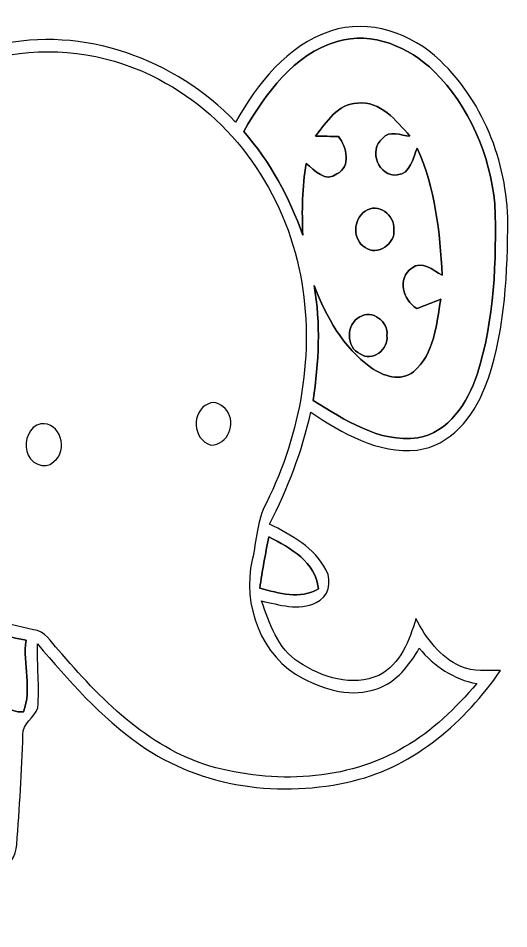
# Model space of a CAD drawing. Header units: centimetres. Extents: x -9.7 to 9.7, y -20.5 to 20.6.
# Drawn here: x -2.79 to 0.63, y 7.85 to 14.21 of the extents above; entities that cross this region are included whole.
import ezdxf

# ---------------------------------------------------------------- set-up
doc = ezdxf.new("R2010")
doc.units = ezdxf.units.CM
doc.header["$MEASUREMENT"] = 0
doc.layers.add('Camada 1', color=7, linetype='Continuous')

msp = doc.modelspace()

# ---------------------------------------------------------------- linework, layer by layer
at = {"layer": 'Camada 1'}
for points, knots in [([(-0.60995, 14.11922), (-0.34008, 14.20883), (-0.04409, 14.10334), (0.15487, 13.91284), (0.15487, 13.91284), (0.46989, 13.61193), (0.63429, 13.16955), (0.62759, 12.73704), (0.62759, 12.73704), (0.6223, 12.36486), (0.60077, 11.98315), (0.46777, 11.63178), (0.46777, 11.63178), (0.3877, 11.42752), (0.22613, 11.22362), (-0.00528, 11.1954), (-0.00528, 11.1954), (-0.27869, 11.16612), (-0.52916, 11.31393), (-0.7486, 11.45857), (-0.7486, 11.45857), (-0.80926, 11.18693), (-0.90874, 10.92588), (-1.03645, 10.67858), (-1.03645, 10.67858), (-0.8844, 10.60309), (-0.72143, 10.51525), (-0.64135, 10.35719), (-0.64135, 10.35719), (-0.59655, 10.27923), (-0.62547, 10.16599), (-0.71154, 10.13106), (-0.71154, 10.13106), (-0.83185, 10.07039), (-0.96943, 10.11625), (-1.0922, 10.14236), (-1.0922, 10.14236), (-1.03716, 9.98573), (-0.98036, 9.80898), (-0.83185, 9.71549), (-0.83185, 9.71549), (-0.67132, 9.60825), (-0.4579, 9.54087), (-0.27199, 9.62307), (-0.27199, 9.62307), (-0.12276, 9.70068), (-0.05927, 9.86754), (-0.0141, 10.01959), (-0.0141, 10.01959), (0.05749, 9.88341), (0.15275, 9.7476), (0.29951, 9.68587), (0.29951, 9.68587), (0.38664, 9.64599), (0.48401, 9.65799), (0.57714, 9.65693), (0.57714, 9.65693), (0.33019, 9.29922), (-0.02046, 8.99194), (-0.45084, 8.88717), (-0.45084, 8.88717), (-0.95144, 8.76476), (-1.51306, 8.83814), (-1.93957, 9.138), (-1.93957, 9.138), (-2.21543, 9.33167), (-2.43981, 9.58744), (-2.65677, 9.84285), (-2.65677, 9.84285), (-2.66064, 9.69398), (-2.64054, 9.5444), (-2.6543, 9.39553), (-2.6543, 9.39553), (-2.67757, 9.32638), (-2.76331, 9.28828), (-2.75836, 9.20785), (-2.75836, 9.20785), (-2.76472, 8.95244), (-2.78236, 8.69738), (-2.80141, 8.44232), (-2.80141, 8.44232), (-2.81481, 8.28357), (-2.96615, 8.18832), (-3.10479, 8.14563), (-3.10479, 8.14563), (-3.35597, 8.07014), (-3.62196, 8.06731), (-3.88196, 8.06943), (-3.88196, 8.06943), (-4.01038, 8.06696), (-4.14584, 8.14351), (-4.179, 8.27334), (-4.179, 8.27334), (-4.25272, 8.50723), (-4.15042, 8.75242), (-4.20546, 8.98807), (-4.20546, 8.98807), (-4.21569, 9.04839), (-4.25908, 9.11189), (-4.32576, 9.11331), (-4.32576, 9.11331), (-4.46051, 9.13482), (-4.63161, 9.14893), (-4.72052, 9.02193), (-4.72052, 9.02193), (-4.8789, 8.74323), (-4.76708, 8.38764), (-4.93854, 8.11318), (-4.93854, 8.11318), (-5.03943, 7.95549), (-5.23346, 7.91104), (-5.40666, 7.88882), (-5.40666, 7.88882), (-5.6843, 7.85812), (-5.99263, 7.85459), (-6.23252, 8.01934), (-6.23252, 8.01934), (-6.37645, 8.11212), (-6.45971, 8.26981), (-6.50804, 8.42997), (-6.50804, 8.42997), (-6.53591, 8.32272), (-6.54402, 8.19502), (-6.64104, 8.12341), (-6.64104, 8.12341), (-6.85517, 7.94455), (-7.1501, 7.98617), (-7.40762, 7.99747), (-7.40762, 7.99747), (-7.67749, 8.01334), (-7.98935, 8.04298), (-8.17138, 8.26981), (-8.17138, 8.26981), (-8.34812, 8.49595), (-8.32661, 8.79968), (-8.4021, 9.06356), (-8.4021, 9.06356), (-8.58343, 9.70138), (-8.65611, 10.37272), (-8.59049, 11.03347), (-8.59049, 11.03347), (-8.75277, 11.02536), (-8.93657, 11.07616), (-9.02158, 11.22609), (-9.02158, 11.22609), (-9.12424, 11.36791), (-9.08791, 11.58028), (-9.23042, 11.69493), (-9.23042, 11.69493), (-9.32427, 11.76972), (-9.44138, 11.6914), (-9.54228, 11.67765), (-9.54228, 11.67765), (-9.49007, 11.86638), (-9.23466, 11.83675), (-9.12494, 11.71645), (-9.12494, 11.71645), (-9.10766, 11.85368), (-9.09425, 11.99303), (-9.04945, 12.12461), (-9.04945, 12.12461), (-9.0297, 12.13131), (-8.99019, 12.14472), (-8.97043, 12.15178), (-8.97043, 12.15178), (-8.99194, 12.00925), (-9.02511, 11.86849), (-9.04416, 11.72562), (-9.04416, 11.72562), (-8.92916, 11.76266), (-8.76088, 11.86074), (-8.67021, 11.73868), (-8.67021, 11.73868), (-8.76652, 11.70693), (-8.86812, 11.69951), (-8.96725, 11.68082), (-8.96725, 11.68082), (-9.0939, 11.49631), (-8.99336, 11.22397), (-8.79475, 11.13825), (-8.79475, 11.13825), (-8.72771, 11.11849), (-8.65681, 11.12343), (-8.58766, 11.12026), (-8.58766, 11.12026), (-8.52663, 11.53795), (-8.42221, 11.96057), (-8.18762, 12.31723), (-8.18762, 12.31723), (-8.06379, 12.51691), (-7.8867, 12.6746), (-7.7096, 12.82559), (-7.7096, 12.82559), (-7.50111, 12.9942), (-7.27357, 13.14731), (-7.01569, 13.22775), (-7.01569, 13.22775), (-6.69854, 13.33041), (-6.35635, 13.30289), (-6.03391, 13.24292), (-6.03391, 13.24292), (-5.85257, 13.58758), (-5.55378, 13.91814), (-5.14809, 13.97105), (-5.14809, 13.97105), (-4.75473, 14.01797), (-4.39878, 13.78795), (-4.12326, 13.5315), (-4.12326, 13.5315), (-3.78037, 13.79573), (-3.36303, 13.94566), (-2.94004, 14.02079), (-2.94004, 14.02079), (-2.3382, 14.15837), (-1.69403, 13.92307), (-1.27282, 13.48387), (-1.27282, 13.48387), (-1.12253, 13.75268), (-0.91193, 14.01797), (-0.60995, 14.11922)], [0, 0, 0, 0, 0.0178571, 0.0178571, 0.0178571, 0.0178571, 0.0357143, 0.0357143, 0.0357143, 0.0357143, 0.0535714, 0.0535714, 0.0535714, 0.0535714, 0.0714286, 0.0714286, 0.0714286, 0.0714286, 0.0892857, 0.0892857, 0.0892857, 0.0892857, 0.1071429, 0.1071429, 0.1071429, 0.1071429, 0.125, 0.125, 0.125, 0.125, 0.1428571, 0.1428571, 0.1428571, 0.1428571, 0.1607143, 0.1607143, 0.1607143, 0.1607143, 0.1785714, 0.1785714, 0.1785714, 0.1785714, 0.1964286, 0.1964286, 0.1964286, 0.1964286, 0.2142857, 0.2142857, 0.2142857, 0.2142857, 0.2321429, 0.2321429, 0.2321429, 0.2321429, 0.25, 0.25, 0.25, 0.25, 0.2678571, 0.2678571, 0.2678571, 0.2678571, 0.2857143, 0.2857143, 0.2857143, 0.2857143, 0.3035714, 0.3035714, 0.3035714, 0.3035714, 0.3214286, 0.3214286, 0.3214286, 0.3214286, 0.3392857, 0.3392857, 0.3392857, 0.3392857, 0.3571429, 0.3571429, 0.3571429, 0.3571429, 0.375, 0.375, 0.375, 0.375, 0.3928571, 0.3928571, 0.3928571, 0.3928571, 0.4107143, 0.4107143, 0.4107143, 0.4107143, 0.4285714, 0.4285714, 0.4285714, 0.4285714, 0.4464286, 0.4464286, 0.4464286, 0.4464286, 0.4642857, 0.4642857, 0.4642857, 0.4642857, 0.4821429, 0.4821429, 0.4821429, 0.4821429, 0.5, 0.5, 0.5, 0.5, 0.5178571, 0.5178571, 0.5178571, 0.5178571, 0.5357143, 0.5357143, 0.5357143, 0.5357143, 0.5535714, 0.5535714, 0.5535714, 0.5535714, 0.5714286, 0.5714286, 0.5714286, 0.5714286, 0.5892857, 0.5892857, 0.5892857, 0.5892857, 0.6071429, 0.6071429, 0.6071429, 0.6071429, 0.625, 0.625, 0.625, 0.625, 0.6428571, 0.6428571, 0.6428571, 0.6428571, 0.6607143, 0.6607143, 0.6607143, 0.6607143, 0.6785714, 0.6785714, 0.6785714, 0.6785714, 0.6964286, 0.6964286, 0.6964286, 0.6964286, 0.7142857, 0.7142857, 0.7142857, 0.7142857, 0.7321429, 0.7321429, 0.7321429, 0.7321429, 0.75, 0.75, 0.75, 0.75, 0.7678571, 0.7678571, 0.7678571, 0.7678571, 0.7857143, 0.7857143, 0.7857143, 0.7857143, 0.8035714, 0.8035714, 0.8035714, 0.8035714, 0.8214286, 0.8214286, 0.8214286, 0.8214286, 0.8392857, 0.8392857, 0.8392857, 0.8392857, 0.8571429, 0.8571429, 0.8571429, 0.8571429, 0.875, 0.875, 0.875, 0.875, 0.8928571, 0.8928571, 0.8928571, 0.8928571, 0.9107143, 0.9107143, 0.9107143, 0.9107143, 0.9285714, 0.9285714, 0.9285714, 0.9285714, 0.9464286, 0.9464286, 0.9464286, 0.9464286, 0.9642857, 0.9642857, 0.9642857, 0.9642857, 1, 1, 1, 1]), ([(-0.56303, 14.0469), (-0.56303, 14.0469), (-0.56303, 14.0469), (-0.56303, 14.0469), (-0.56303, 14.0469), (-0.86854, 13.95729), (-1.06503, 13.68248), (-1.21603, 13.41931), (-1.21603, 13.41931), (-1.03433, 13.20658), (-0.89641, 12.95964), (-0.80432, 12.69576), (-0.80432, 12.69576), (-0.81068, 12.86262), (-0.80892, 13.03019), (-0.77998, 13.1953), (-0.77998, 13.1953), (-0.72178, 13.14802), (-0.64452, 13.05947), (-0.56585, 13.12262), (-0.56585, 13.12262), (-0.46531, 13.17412), (-0.49671, 13.30995), (-0.55491, 13.38262), (-0.55491, 13.38262), (-0.60819, 13.38438), (-0.6618, 13.38579), (-0.71508, 13.38685), (-0.71508, 13.38685), (-0.63853, 13.48387), (-0.5602, 13.61122), (-0.42228, 13.61616), (-0.42228, 13.61616), (-0.25964, 13.63415), (-0.15309, 13.49304), (-0.05574, 13.3865), (-0.05574, 13.3865), (-0.11888, 13.38862), (-0.20038, 13.43201), (-0.24765, 13.36957), (-0.24765, 13.36957), (-0.3496, 13.28984), (-0.2734, 13.09546), (-0.14427, 13.11592), (-0.14427, 13.11592), (-0.05221, 13.12192), (-0.03493, 13.23304), (-0.00528, 13.30148), (-0.00528, 13.30148), (0.12064, 13.02278), (0.1538, 12.71763), (0.16898, 12.41565), (0.16898, 12.41565), (0.10478, 12.44881), (0.02892, 12.5229), (-0.04339, 12.46504), (-0.04339, 12.46504), (-0.14676, 12.39343), (-0.10442, 12.24138), (-0.00811, 12.18352), (-0.00811, 12.18352), (0.04833, 12.20363), (0.10407, 12.2248), (0.15945, 12.24773), (0.15945, 12.24773), (0.12805, 12.07169), (0.1164, 11.86638), (-0.03033, 11.74184), (-0.03033, 11.74184), (-0.11923, 11.66988), (-0.24518, 11.71186), (-0.32914, 11.77113), (-0.32914, 11.77113), (-0.52105, 11.91083), (-0.64135, 12.12532), (-0.72531, 12.34298), (-0.72531, 12.34298), (-0.67663, 12.07735), (-0.6932, 11.80747), (-0.73096, 11.54147), (-0.73096, 11.54147), (-0.51082, 11.40636), (-0.27374, 11.24549), (-0.00175, 11.27971), (-0.00175, 11.27971), (0.21554, 11.31922), (0.34678, 11.52736), (0.41275, 11.72174), (0.41275, 11.72174), (0.53516, 12.10521), (0.54963, 12.51338), (0.53728, 12.91272), (0.53728, 12.91272), (0.502, 13.25527), (0.36018, 13.59393), (0.11324, 13.8377), (0.11324, 13.8377), (-0.06139, 14.0081), (-0.31962, 14.11993), (-0.56303, 14.0469)], [0, 0, 0, 0, 0.0384615, 0.0384615, 0.0384615, 0.0384615, 0.0769231, 0.0769231, 0.0769231, 0.0769231, 0.1153846, 0.1153846, 0.1153846, 0.1153846, 0.1538462, 0.1538462, 0.1538462, 0.1538462, 0.1923077, 0.1923077, 0.1923077, 0.1923077, 0.2307692, 0.2307692, 0.2307692, 0.2307692, 0.2692308, 0.2692308, 0.2692308, 0.2692308, 0.3076923, 0.3076923, 0.3076923, 0.3076923, 0.3461538, 0.3461538, 0.3461538, 0.3461538, 0.3846154, 0.3846154, 0.3846154, 0.3846154, 0.4230769, 0.4230769, 0.4230769, 0.4230769, 0.4615385, 0.4615385, 0.4615385, 0.4615385, 0.5, 0.5, 0.5, 0.5, 0.5384615, 0.5384615, 0.5384615, 0.5384615, 0.5769231, 0.5769231, 0.5769231, 0.5769231, 0.6153846, 0.6153846, 0.6153846, 0.6153846, 0.6538462, 0.6538462, 0.6538462, 0.6538462, 0.6923077, 0.6923077, 0.6923077, 0.6923077, 0.7307692, 0.7307692, 0.7307692, 0.7307692, 0.7692308, 0.7692308, 0.7692308, 0.7692308, 0.8076923, 0.8076923, 0.8076923, 0.8076923, 0.8461538, 0.8461538, 0.8461538, 0.8461538, 0.8846154, 0.8846154, 0.8846154, 0.8846154, 0.9230769, 0.9230769, 0.9230769, 0.9230769, 1, 1, 1, 1]), ([(-3.86715, 13.60451), (-3.86715, 13.60451), (-3.86715, 13.60451), (-3.86715, 13.60451), (-3.86715, 13.60451), (-3.95746, 13.55407), (-4.03577, 13.48528), (-4.12644, 13.43659), (-4.12644, 13.43659), (-4.36774, 13.63203), (-4.62104, 13.85146), (-4.94312, 13.88709), (-4.94312, 13.88709), (-5.2511, 13.93472), (-5.54813, 13.76538), (-5.73792, 13.5329), (-5.73792, 13.5329), (-6.06178, 13.14273), (-6.24662, 12.60968), (-6.1355, 12.10415), (-6.1355, 12.10415), (-6.0258, 11.60004), (-5.77849, 11.1125), (-5.39362, 10.76325), (-5.39362, 10.76325), (-5.2137, 10.60132), (-4.95158, 10.46585), (-4.70958, 10.56993), (-4.70958, 10.56993), (-4.47993, 10.6694), (-4.37091, 10.91177), (-4.26507, 11.12167), (-4.26507, 11.12167), (-4.23932, 11.07369), (-4.21323, 11.02465), (-4.21145, 10.96856), (-4.21145, 10.96856), (-4.18641, 10.7449), (-4.05165, 10.54734), (-3.87772, 10.41011), (-3.87772, 10.41011), (-3.53377, 10.14448), (-3.10127, 10.03546), (-2.68464, 9.94163), (-2.68464, 9.94163), (-2.60385, 9.93316), (-2.56187, 9.8559), (-2.51178, 9.80193), (-2.51178, 9.80193), (-2.22215, 9.46326), (-1.8923, 9.12354), (-1.45379, 8.99018), (-1.45379, 8.99018), (-1.00646, 8.86495), (-0.50024, 8.88259), (-0.09313, 9.12318), (-0.09313, 9.12318), (0.10371, 9.23395), (0.26246, 9.39764), (0.41098, 9.56521), (0.41098, 9.56521), (0.24977, 9.59484), (0.11219, 9.68762), (0.00881, 9.81251), (0.00881, 9.81251), (-0.05961, 9.69398), (-0.15063, 9.57438), (-0.28575, 9.52993), (-0.28575, 9.52993), (-0.4572, 9.46714), (-0.64698, 9.51971), (-0.80222, 9.60154), (-0.80222, 9.60154), (-1.09395, 9.74936), (-1.23013, 10.11943), (-1.15675, 10.42916), (-1.15675, 10.42916), (-1.12572, 10.56286), (-1.12606, 10.70609), (-1.05762, 10.82815), (-1.05762, 10.82815), (-0.81704, 11.31534), (-0.7179, 11.87838), (-0.8202, 12.41459), (-0.8202, 12.41459), (-0.9285, 12.98469), (-1.28905, 13.51492), (-1.8101, 13.78231), (-1.8101, 13.78231), (-2.12514, 13.9513), (-2.4966, 14.01162), (-2.84902, 13.95236), (-2.84902, 13.95236), (-3.20428, 13.89556), (-3.55811, 13.79255), (-3.86715, 13.60451)], [0, 0, 0, 0, 0.04, 0.04, 0.04, 0.04, 0.08, 0.08, 0.08, 0.08, 0.12, 0.12, 0.12, 0.12, 0.16, 0.16, 0.16, 0.16, 0.2, 0.2, 0.2, 0.2, 0.24, 0.24, 0.24, 0.24, 0.28, 0.28, 0.28, 0.28, 0.32, 0.32, 0.32, 0.32, 0.36, 0.36, 0.36, 0.36, 0.4, 0.4, 0.4, 0.4, 0.44, 0.44, 0.44, 0.44, 0.48, 0.48, 0.48, 0.48, 0.52, 0.52, 0.52, 0.52, 0.56, 0.56, 0.56, 0.56, 0.6, 0.6, 0.6, 0.6, 0.64, 0.64, 0.64, 0.64, 0.68, 0.68, 0.68, 0.68, 0.72, 0.72, 0.72, 0.72, 0.76, 0.76, 0.76, 0.76, 0.8, 0.8, 0.8, 0.8, 0.84, 0.84, 0.84, 0.84, 0.88, 0.88, 0.88, 0.88, 0.92, 0.92, 0.92, 0.92, 1, 1, 1, 1]), ([(-0.369, 12.86191), (-0.369, 12.86191), (-0.369, 12.86191), (-0.369, 12.86191), (-0.369, 12.86191), (-0.45295, 12.80618), (-0.45861, 12.66119), (-0.36829, 12.60862), (-0.36829, 12.60862), (-0.28645, 12.54407), (-0.15239, 12.63861), (-0.16898, 12.73457), (-0.16898, 12.73457), (-0.1598, 12.83476), (-0.27975, 12.92859), (-0.369, 12.86191)], [0, 0, 0, 0, 0.2, 0.2, 0.2, 0.2, 0.4, 0.4, 0.4, 0.4, 0.6, 0.6, 0.6, 0.6, 1, 1, 1, 1]), ([(-0.40674, 12.12426), (-0.40674, 12.12426), (-0.40674, 12.12426), (-0.40674, 12.12426), (-0.40674, 12.12426), (-0.50375, 12.07523), (-0.50341, 11.91118), (-0.40323, 11.86568), (-0.40323, 11.86568), (-0.32137, 11.80747), (-0.20179, 11.89919), (-0.21731, 11.99409), (-0.21731, 11.99409), (-0.2025, 12.09181), (-0.32173, 12.17965), (-0.40674, 12.12426)], [0, 0, 0, 0, 0.2, 0.2, 0.2, 0.2, 0.4, 0.4, 0.4, 0.4, 0.6, 0.6, 0.6, 0.6, 1, 1, 1, 1]), ([(-1.46297, 11.51748), (-1.41887, 11.54535), (-1.36277, 11.50619), (-1.33385, 11.47162), (-1.33385, 11.47162), (-1.26787, 11.3799), (-1.32574, 11.23314), (-1.44533, 11.22856), (-1.44533, 11.22856), (-1.57339, 11.27019), (-1.5882, 11.46386), (-1.46297, 11.51748)], [0, 0, 0, 0, 0.25, 0.25, 0.25, 0.25, 0.5, 0.5, 0.5, 0.5, 1, 1, 1, 1]), ([(-2.63348, 11.37743), (-2.49943, 11.39895), (-2.43487, 11.18904), (-2.54316, 11.11532), (-2.54316, 11.11532), (-2.60244, 11.04618), (-2.71814, 11.10932), (-2.73085, 11.18658), (-2.73085, 11.18658), (-2.75025, 11.25925), (-2.71568, 11.36297), (-2.63348, 11.37743)], [0, 0, 0, 0, 0.25, 0.25, 0.25, 0.25, 0.5, 0.5, 0.5, 0.5, 1, 1, 1, 1]), ([(-1.04034, 10.58897), (-1.04034, 10.58897), (-1.04034, 10.58897), (-1.04034, 10.58897), (-1.04034, 10.58897), (-1.0661, 10.4708), (-1.08691, 10.35155), (-1.10384, 10.23161), (-1.10384, 10.23161), (-0.97048, 10.19633), (-0.82373, 10.14976), (-0.69497, 10.22667), (-0.69497, 10.22667), (-0.71402, 10.4147), (-0.89041, 10.51101), (-1.04034, 10.58897)], [0, 0, 0, 0, 0.2, 0.2, 0.2, 0.2, 0.4, 0.4, 0.4, 0.4, 0.6, 0.6, 0.6, 0.6, 1, 1, 1, 1]), ([(-3.49179, 9.90635), (-3.49179, 9.90635), (-3.49179, 9.90635), (-3.49179, 9.90635), (-3.49179, 9.90635), (-3.36055, 9.81109), (-3.22579, 9.72043), (-3.09279, 9.6273), (-3.09279, 9.6273), (-3.0868, 9.72255), (-3.10727, 9.82662), (-3.05822, 9.91376), (-3.05822, 9.91376), (-2.97814, 9.93527), (-2.99261, 9.82909), (-3.0046, 9.78358), (-3.0046, 9.78358), (-3.03106, 9.61777), (-2.96367, 9.36025), (-2.75519, 9.36801), (-2.75519, 9.36801), (-2.69168, 9.52712), (-2.76048, 9.70209), (-2.73614, 9.86825), (-2.73614, 9.86825), (-2.93088, 9.906), (-3.11962, 9.9695), (-3.31152, 10.01924), (-3.31152, 10.01924), (-3.37925, 9.9963), (-3.43181, 9.94339), (-3.49179, 9.90635)], [0, 0, 0, 0, 0.1111111, 0.1111111, 0.1111111, 0.1111111, 0.2222222, 0.2222222, 0.2222222, 0.2222222, 0.3333333, 0.3333333, 0.3333333, 0.3333333, 0.4444444, 0.4444444, 0.4444444, 0.4444444, 0.5555556, 0.5555556, 0.5555556, 0.5555556, 0.6666667, 0.6666667, 0.6666667, 0.6666667, 0.7777778, 0.7777778, 0.7777778, 0.7777778, 1, 1, 1, 1])]:
    msp.add_open_spline(points, degree=3, knots=knots, dxfattribs=at)
at = {"layer": 'Camada 1', "color": 7}
for points, knots in [([(-0.56303, 14.0469), (-0.31962, 14.11993), (-0.06139, 14.0081), (0.11324, 13.8377), (0.11324, 13.8377), (0.36018, 13.59393), (0.502, 13.25527), (0.53728, 12.91272), (0.53728, 12.91272), (0.54963, 12.51338), (0.53516, 12.10521), (0.41275, 11.72174), (0.41275, 11.72174), (0.34678, 11.52736), (0.21554, 11.31922), (-0.00175, 11.27971), (-0.00175, 11.27971), (-0.27374, 11.24549), (-0.51082, 11.40636), (-0.73096, 11.54147), (-0.73096, 11.54147), (-0.6932, 11.80747), (-0.67663, 12.07735), (-0.72531, 12.34298), (-0.72531, 12.34298), (-0.64135, 12.12532), (-0.52105, 11.91083), (-0.32914, 11.77113), (-0.32914, 11.77113), (-0.24518, 11.71186), (-0.11923, 11.66988), (-0.03033, 11.74184), (-0.03033, 11.74184), (0.1164, 11.86638), (0.12805, 12.07169), (0.15945, 12.24773), (0.15945, 12.24773), (0.10407, 12.2248), (0.04833, 12.20363), (-0.00811, 12.18352), (-0.00811, 12.18352), (-0.10442, 12.24138), (-0.14676, 12.39343), (-0.04339, 12.46504), (-0.04339, 12.46504), (0.02892, 12.5229), (0.10478, 12.44881), (0.16898, 12.41565), (0.16898, 12.41565), (0.1538, 12.71763), (0.12064, 13.02278), (-0.00528, 13.30148), (-0.00528, 13.30148), (-0.03493, 13.23304), (-0.05221, 13.12192), (-0.14427, 13.11592), (-0.14427, 13.11592), (-0.2734, 13.09546), (-0.3496, 13.28984), (-0.24765, 13.36957), (-0.24765, 13.36957), (-0.20038, 13.43201), (-0.11888, 13.38862), (-0.05574, 13.3865), (-0.05574, 13.3865), (-0.15309, 13.49304), (-0.25964, 13.63415), (-0.42228, 13.61616), (-0.42228, 13.61616), (-0.5602, 13.61122), (-0.63853, 13.48387), (-0.71508, 13.38685), (-0.71508, 13.38685), (-0.6618, 13.38579), (-0.60819, 13.38438), (-0.55491, 13.38262), (-0.55491, 13.38262), (-0.49671, 13.30995), (-0.46531, 13.17412), (-0.56585, 13.12262), (-0.56585, 13.12262), (-0.64452, 13.05947), (-0.72178, 13.14802), (-0.77998, 13.1953), (-0.77998, 13.1953), (-0.80892, 13.03019), (-0.81068, 12.86262), (-0.80432, 12.69576), (-0.80432, 12.69576), (-0.89641, 12.95964), (-1.03433, 13.20658), (-1.21603, 13.41931), (-1.21603, 13.41931), (-1.06503, 13.68248), (-0.86854, 13.95729), (-0.56303, 14.0469)], [0, 0, 0, 0, 0.04, 0.04, 0.04, 0.04, 0.08, 0.08, 0.08, 0.08, 0.12, 0.12, 0.12, 0.12, 0.16, 0.16, 0.16, 0.16, 0.2, 0.2, 0.2, 0.2, 0.24, 0.24, 0.24, 0.24, 0.28, 0.28, 0.28, 0.28, 0.32, 0.32, 0.32, 0.32, 0.36, 0.36, 0.36, 0.36, 0.4, 0.4, 0.4, 0.4, 0.44, 0.44, 0.44, 0.44, 0.48, 0.48, 0.48, 0.48, 0.52, 0.52, 0.52, 0.52, 0.56, 0.56, 0.56, 0.56, 0.6, 0.6, 0.6, 0.6, 0.64, 0.64, 0.64, 0.64, 0.68, 0.68, 0.68, 0.68, 0.72, 0.72, 0.72, 0.72, 0.76, 0.76, 0.76, 0.76, 0.8, 0.8, 0.8, 0.8, 0.84, 0.84, 0.84, 0.84, 0.88, 0.88, 0.88, 0.88, 0.92, 0.92, 0.92, 0.92, 1, 1, 1, 1]), ([(-0.369, 12.86191), (-0.27975, 12.92859), (-0.1598, 12.83476), (-0.16898, 12.73457), (-0.16898, 12.73457), (-0.15239, 12.63861), (-0.28645, 12.54407), (-0.36829, 12.60862), (-0.36829, 12.60862), (-0.45861, 12.66119), (-0.45295, 12.80618), (-0.369, 12.86191)], [0, 0, 0, 0, 0.25, 0.25, 0.25, 0.25, 0.5, 0.5, 0.5, 0.5, 1, 1, 1, 1]), ([(-0.40674, 12.12426), (-0.32173, 12.17965), (-0.2025, 12.09181), (-0.21731, 11.99409), (-0.21731, 11.99409), (-0.20179, 11.89919), (-0.32137, 11.80747), (-0.40323, 11.86568), (-0.40323, 11.86568), (-0.50341, 11.91118), (-0.50375, 12.07523), (-0.40674, 12.12426)], [0, 0, 0, 0, 0.25, 0.25, 0.25, 0.25, 0.5, 0.5, 0.5, 0.5, 1, 1, 1, 1]), ([(-1.04034, 10.58897), (-0.89041, 10.51101), (-0.71402, 10.4147), (-0.69497, 10.22667), (-0.69497, 10.22667), (-0.82373, 10.14976), (-0.97048, 10.19633), (-1.10384, 10.23161), (-1.10384, 10.23161), (-1.08691, 10.35155), (-1.0661, 10.4708), (-1.04034, 10.58897)], [0, 0, 0, 0, 0.25, 0.25, 0.25, 0.25, 0.5, 0.5, 0.5, 0.5, 1, 1, 1, 1]), ([(-3.49179, 9.90635), (-3.43181, 9.94339), (-3.37925, 9.9963), (-3.31152, 10.01924), (-3.31152, 10.01924), (-3.11962, 9.9695), (-2.93088, 9.906), (-2.73614, 9.86825), (-2.73614, 9.86825), (-2.76048, 9.70209), (-2.69168, 9.52712), (-2.75519, 9.36801), (-2.75519, 9.36801), (-2.96367, 9.36025), (-3.03106, 9.61777), (-3.0046, 9.78358), (-3.0046, 9.78358), (-2.99261, 9.82909), (-2.97814, 9.93527), (-3.05822, 9.91376), (-3.05822, 9.91376), (-3.10727, 9.82662), (-3.0868, 9.72255), (-3.09279, 9.6273), (-3.09279, 9.6273), (-3.22579, 9.72043), (-3.36055, 9.81109), (-3.49179, 9.90635)], [0, 0, 0, 0, 0.125, 0.125, 0.125, 0.125, 0.25, 0.25, 0.25, 0.25, 0.375, 0.375, 0.375, 0.375, 0.5, 0.5, 0.5, 0.5, 0.625, 0.625, 0.625, 0.625, 0.75, 0.75, 0.75, 0.75, 1, 1, 1, 1])]:
    msp.add_open_spline(points, degree=3, knots=knots, dxfattribs=at)

doc.saveas('drawing.dxf')
